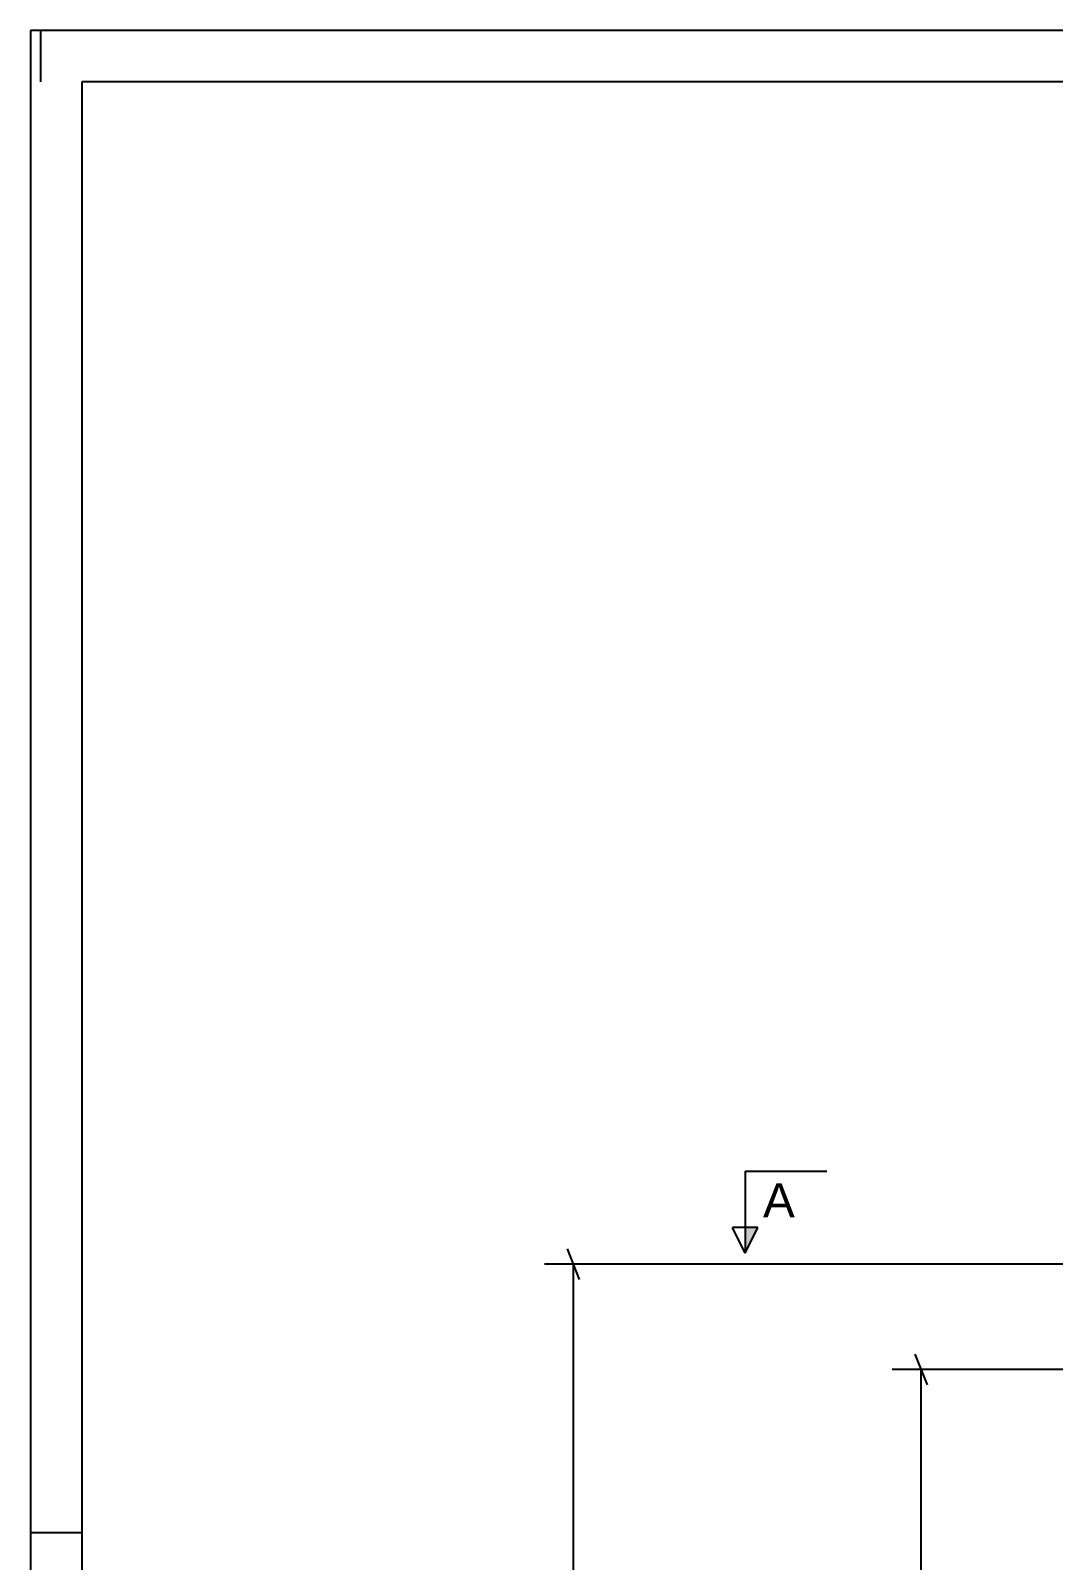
# Model space of a CAD drawing. Header units: millimetres. Extents: x 0 to 841, y 0 to 594.
# Drawn here: x 0 to 100.1, y 444.3 to 594 of the extents above; entities that cross this region are included whole.
import ezdxf

# ---------------------------------------------------------------- set-up
doc = ezdxf.new("R2010")
doc.units = ezdxf.units.MM
doc.styles.add('Arial', font='ARIAL.TTF', dxfattribs={"height": 0.2})
doc.styles.add('Arial Narrow', font='ARIALN.TTF', dxfattribs={"height": 0.2})

# ---------------------------------------------------------------- blocks, each defined once
blk = doc.blocks.new('Unknown-318893469-1135')
at = {"color": 5, "linetype": 'Continuous'}
for p, q in [((841, 594), (0, 594)), ((0, 594), (0, 0)), ((1, 589), (1, 594)), ((836, 589), (5, 589)), ((5, 589), (5, 5)), ((5, 447), (0, 447))]:
    blk.add_line(p, q, dxfattribs=at)
blk = doc.blocks.new('StraightDimension-318893469-4347 - 3250')
at = {"color": 7, "linetype": 'Continuous'}
for p, q in [((53.72, 471.81), (52.52, 474.81)), ((132.08, 473.31), (50.27, 473.31)), ((53.12, 329.39), (53.12, 473.31)), ((52.52, 330.89), (53.72, 327.89)), ((234.51, 329.39), (50.27, 329.39))]:
    blk.add_line(p, q, dxfattribs=at)
at = {"color": 0}
blk.add_wipeout([(52.37, 405.6), (48.17, 405.6), (48.17, 397.09), (52.37, 397.09)], dxfattribs=at)
at = {"color": 3, "style": 'Arial Narrow'}
blk.add_text('3598', height=2.863, rotation=90.0002, dxfattribs=at).set_placement((51.77, 397.69))
blk = doc.blocks.new('StraightDimension-318893469-4250 - 3250')
at = {"color": 7, "linetype": 'Continuous'}
for p, q in [((87.75, 461.48), (86.55, 464.48)), ((121.07, 462.98), (84.3, 462.98)), ((87.15, 336.98), (87.15, 462.98)), ((86.55, 338.48), (87.75, 335.48)), ((102.65, 336.98), (84.3, 336.98))]:
    blk.add_line(p, q, dxfattribs=at)
at = {"color": 0}
blk.add_wipeout([(86.4, 404.24), (82.2, 404.24), (82.2, 395.73), (86.4, 395.73)], dxfattribs=at)
at = {"color": 3, "style": 'Arial Narrow'}
blk.add_text('3150', height=2.863, rotation=90.0002, dxfattribs=at).set_placement((85.8, 396.33))
blk = doc.blocks.new('SectionMark-318893469-4677 - 3250')
at = {"linetype": 'Continuous'}
blk.add_hatch(color=6, dxfattribs=at).paths.add_polyline_path([(69.91, 476.88), (71.16, 476.88), (69.91, 474.38)])
at = {"color": 6, "linetype": 'Continuous'}
for p, q in [((69.91, 482.38), (77.91, 482.38)), ((69.91, 482.38), (69.91, 474.38)), ((69.91, 474.38), (68.66, 476.88)), ((71.16, 476.88), (68.66, 476.88)), ((69.91, 474.38), (71.16, 476.88))]:
    blk.add_line(p, q, dxfattribs=at)
at = {"color": 0, "linetype": 'Continuous'}
blk.add_wipeout([(74.77, 477.88), (74.77, 481.38), (71.66, 481.38), (71.66, 477.88)], dxfattribs=at)
at = {"color": 3, "linetype": 'Continuous', "style": 'Arial'}
blk.add_text('A', height=3.34, dxfattribs=at).set_placement((71.66, 477.88))

msp = doc.modelspace()

# ---------------------------------------------------------------- block references
msp.add_blockref('Unknown-318893469-1135', (0, 0))

# ---------------------------------------------------------------- next in the draw order: block references
msp.add_blockref('StraightDimension-318893469-4347 - 3250', (0, 0))

# ---------------------------------------------------------------- next in the draw order: block references
for name in ['SectionMark-318893469-4677 - 3250', 'StraightDimension-318893469-4250 - 3250']:
    msp.add_blockref(name, (0, 0))

doc.saveas('drawing.dxf')
